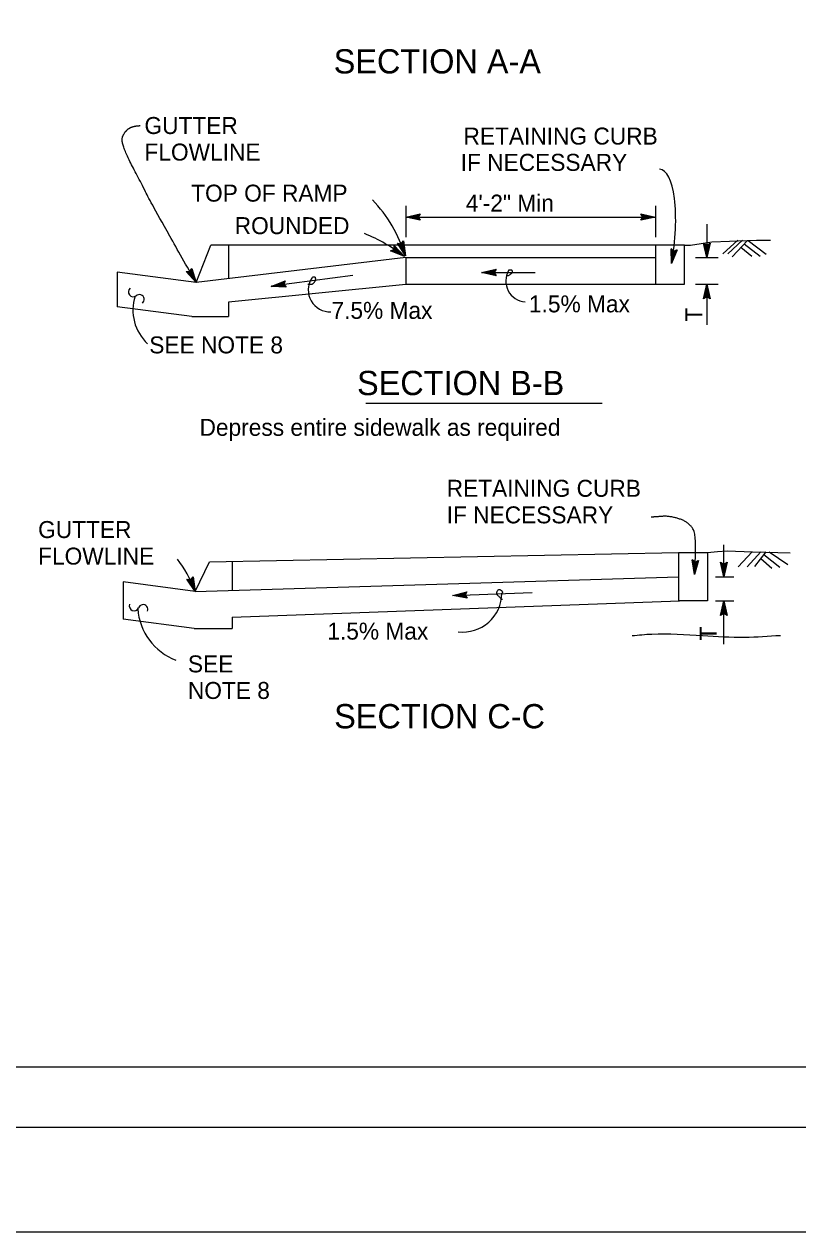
# Model space of a CAD drawing. Extents: x -893 to 867, y -474 to 712.
# Drawn here: x -72.8 to 246.3, y -474 to 23.6 of the extents above; entities that cross this region are included whole.
import ezdxf

# ---------------------------------------------------------------- set-up
doc = ezdxf.new("R2010")
doc.units = 0
for name, color, linetype in [('10 Sheet Format', 7, 'Continuous'), ('56 Stage 3 Anno', 7, 'Continuous'), ('57 Undefined', 7, 'Continuous'), ('59 Sndwall Anno', 7, 'Continuous'), ('60 Nongeo Data', 7, 'Continuous')]:
    doc.layers.add(name, color=color, linetype=linetype)

msp = doc.modelspace()

# ---------------------------------------------------------------- linework, layer by layer
at = {"layer": '10 Sheet Format'}
msp.add_line((-813.45, -406.04), (811.55, -406.04), dxfattribs=at)
for points in [[(-893.45, -474.04), (866.55, -474.04), (866.55, 711.96), (-893.45, 711.96)], [(-863.43, 668.96), (836.57, 668.96), (836.57, -431.04), (-863.43, -431.04)], [(-863.43, 668.96), (836.57, 668.96), (836.57, -431.04), (-863.43, -431.04)]]:
    msp.add_lwpolyline(points, close=True, dxfattribs=at)
at = {"layer": '56 Stage 3 Anno'}
for p, q in [((84.54, -51.34), (84.54, -64.12)), ((84.54, -55.9), (90.54, -54.57)), ((90.54, -54.57), (89.74, -55.9)), ((90.54, -54.57), (90.54, -54.57)), ((182.34, -55.9), (181.54, -54.56)), ((181.54, -54.56), (181.54, -54.56)), ((181.54, -54.56), (187.54, -55.9)), ((187.54, -51.34), (187.54, -64.12)), ((84.54, -55.9), (187.54, -55.9)), ((90.54, -57.24), (84.54, -55.9)), ((84.54, -55.9), (84.54, -55.9)), ((90.32, -56.89), (85.92, -55.9)), ((85.93, -55.9), (90.31, -54.93)), ((87.3, -55.91), (90.13, -55.28)), ((90.09, -56.53), (87.3, -55.91)), ((88.68, -55.91), (89.89, -55.64)), ((89.91, -56.18), (88.68, -55.91)), ((89.74, -55.9), (90.54, -57.24)), ((90.54, -57.24), (90.54, -57.24)), ((187.54, -55.9), (181.54, -57.23)), ((181.54, -57.23), (182.34, -55.9)), ((181.54, -57.23), (181.54, -57.23)), ((181.76, -54.92), (186.16, -55.9)), ((186.15, -55.91), (181.78, -56.88)), ((184.78, -55.9), (181.95, -56.53)), ((181.99, -55.28), (184.78, -55.9)), ((182.17, -55.63), (183.4, -55.9)), ((183.4, -55.9), (182.19, -56.17)), ((187.54, -55.9), (187.54, -55.9)), ((208.74, -58.88), (208.74, -72.54)), ((78.35, -69.84), (79.76, -69.2)), ((81.77, -70.57), (79.09, -69.49)), ((80.64, -69.79), (79.49, -69.33)), ((79.76, -69.2), (79.86, -67.64)), ((79.78, -68.87), (80.64, -69.79)), ((79.83, -68.48), (81.77, -70.57)), ((79.84, -68.06), (82.92, -71.35)), ((79.86, -67.64), (79.86, -67.64)), ((79.86, -67.64), (84.05, -72.13)), ((84.49, -71.83), (81.12, -66.69)), ((81.12, -66.69), (81.12, -66.69)), ((81.12, -66.69), (82.64, -66.97)), ((83.99, -70.53), (81.54, -66.78)), ((83.51, -69.25), (81.92, -66.83)), ((83.02, -67.96), (82.34, -66.92)), ((82.64, -66.97), (83.61, -65.75)), ((82.84, -66.71), (83.02, -67.96)), ((83.1, -66.42), (83.51, -69.25)), ((83.36, -66.07), (84, -70.54)), ((83.61, -65.75), (83.61, -65.75)), ((83.61, -65.75), (84.49, -71.83)), ((193.97, -68.96), (193.97, -68.96)), ((196.55, -69.43), (196.55, -69.43)), ((208.74, -72.63), (207.41, -66.63)), ((207.41, -66.63), (207.41, -66.63)), ((207.41, -66.63), (208.74, -67.43)), ((208.73, -71.24), (207.77, -66.87)), ((208.74, -69.87), (208.11, -67.04)), ((208.74, -68.49), (208.47, -67.28)), ((208.74, -67.43), (210.08, -66.63)), ((210.08, -66.63), (208.74, -72.63)), ((209.72, -66.85), (208.74, -71.25)), ((209.36, -67.08), (208.74, -69.87)), ((209.01, -67.26), (208.74, -68.49)), ((210.08, -66.63), (210.08, -66.63)), ((84.05, -72.13), (78.35, -69.84)), ((78.35, -69.84), (78.35, -69.84)), ((82.9, -71.35), (78.75, -69.68)), ((84.05, -72.13), (84.05, -72.13)), ((84.49, -71.83), (84.49, -71.83)), ((204.04, -72.54), (213.44, -72.54)), ((208.74, -72.63), (208.74, -72.63)), ((-1.84, -82.91), (-5.97, -78.36)), ((-5.97, -78.36), (-5.97, -78.36)), ((-5.97, -78.36), (-4.42, -78.39)), ((-2.53, -81.7), (-5.54, -78.39)), ((-3.21, -80.51), (-5.15, -78.37)), ((-3.89, -79.31), (-4.73, -78.39)), ((-4.42, -78.39), (-3.65, -77.03)), ((-4.27, -78.11), (-3.89, -79.31)), ((-4.05, -77.78), (-3.21, -80.51)), ((-3.86, -77.4), (-2.52, -81.71)), ((-3.65, -77.03), (-3.65, -77.03)), ((-3.65, -77.03), (-1.84, -82.91)), ((115.8, -78.73), (121.8, -77.4)), ((115.8, -78.73), (137.89, -78.73)), ((121.8, -80.07), (115.8, -78.73)), ((115.8, -78.73), (115.8, -78.73)), ((121.59, -79.72), (117.18, -78.74)), ((117.19, -78.73), (121.57, -77.76)), ((118.56, -78.74), (121.39, -78.11)), ((121.35, -79.36), (118.56, -78.74)), ((119.95, -78.74), (121.15, -78.47)), ((121.18, -79.01), (119.95, -78.74)), ((121.8, -77.4), (121, -78.73)), ((121, -78.73), (121.8, -80.07)), ((121.8, -77.4), (121.8, -77.4)), ((194.19, -75), (194.19, -75)), ((-1.84, -82.91), (-1.84, -82.91)), ((29.12, -84.48), (34.81, -82.17)), ((35.26, -84.8), (29.12, -84.48)), ((29.12, -84.48), (29.12, -84.48)), ((62.75, -79.94), (29.2, -84.4)), ((34.98, -84.48), (30.48, -84.25)), ((30.49, -84.24), (34.64, -82.56)), ((31.84, -84.02), (34.52, -82.93)), ((34.69, -84.17), (31.84, -84.02)), ((33.2, -83.79), (34.35, -83.33)), ((34.46, -83.86), (33.2, -83.79)), ((34.81, -82.17), (34.24, -83.61)), ((34.24, -83.61), (35.26, -84.8)), ((34.81, -82.17), (34.81, -82.17)), ((121.8, -80.07), (121.8, -80.07)), ((204.04, -83.54), (213.44, -83.54)), ((207.4, -89.54), (208.74, -83.54)), ((208.74, -83.54), (208.74, -100.34)), ((208.74, -83.54), (208.74, -83.54)), ((208.74, -83.54), (210.07, -89.54)), ((35.26, -84.8), (35.26, -84.8)), ((208.74, -88.74), (207.4, -89.54)), ((207.4, -89.54), (207.4, -89.54)), ((207.75, -89.32), (208.74, -84.92)), ((208.11, -89.09), (208.73, -86.3)), ((208.46, -88.91), (208.73, -87.68)), ((208.73, -86.3), (209.36, -89.12)), ((208.73, -87.68), (209, -88.89)), ((208.74, -84.93), (209.71, -89.3)), ((210.07, -89.54), (208.74, -88.74)), ((210.07, -89.54), (210.07, -89.54)), ((215.74, -204.09), (215.74, -191.01)), ((215.74, -204.09), (214.41, -198.09)), ((214.41, -198.09), (214.41, -198.09)), ((214.41, -198.09), (215.74, -198.89)), ((215.74, -204.09), (214.41, -198.09)), ((214.41, -198.09), (214.41, -198.09)), ((214.41, -198.09), (215.74, -198.89)), ((215.73, -202.7), (214.77, -198.33)), ((215.73, -202.7), (214.77, -198.33)), ((215.74, -201.33), (215.11, -198.51)), ((215.74, -201.33), (215.11, -198.51)), ((215.74, -199.95), (215.47, -198.74)), ((215.74, -199.95), (215.47, -198.74)), ((215.74, -198.89), (217.08, -198.09)), ((217.08, -198.09), (215.74, -204.09)), ((215.74, -198.89), (217.08, -198.09)), ((217.08, -198.09), (215.74, -204.09)), ((216.72, -198.31), (215.74, -202.71)), ((216.72, -198.31), (215.74, -202.71)), ((216.36, -198.54), (215.74, -201.33)), ((216.36, -198.54), (215.74, -201.33)), ((216.01, -198.72), (215.74, -199.95)), ((216.01, -198.72), (215.74, -199.95)), ((217.08, -198.09), (217.08, -198.09)), ((217.08, -198.09), (217.08, -198.09)), ((-2.23, -210.17), (-5.63, -205.05)), ((-5.63, -205.05), (-5.63, -205.05)), ((-5.63, -205.05), (-4.1, -205.32)), ((-2.73, -208.87), (-5.21, -205.14)), ((-3.22, -207.59), (-4.83, -205.18)), ((-3.72, -206.3), (-4.41, -205.27)), ((-4.1, -205.32), (-3.14, -204.09)), ((-3.91, -205.06), (-3.72, -206.3)), ((-3.65, -204.77), (-3.22, -207.59)), ((-3.4, -204.42), (-2.72, -208.88)), ((-3.14, -204.09), (-3.14, -204.09)), ((-3.14, -204.09), (-2.23, -210.17)), ((212.33, -204.09), (219.85, -204.09)), ((215.74, -204.09), (215.74, -204.09)), ((215.74, -204.09), (215.74, -204.09)), ((-2.23, -210.17), (-2.23, -210.17)), ((103.81, -211.86), (109.76, -210.31)), ((109.86, -212.97), (103.81, -211.86)), ((103.81, -211.86), (103.81, -211.86)), ((103.82, -211.87), (136.64, -210.64)), ((109.63, -212.63), (105.19, -211.81)), ((105.2, -211.8), (109.54, -210.67)), ((106.58, -211.76), (109.37, -211.03)), ((109.38, -212.28), (106.58, -211.76)), ((107.96, -211.71), (109.15, -211.39)), ((109.19, -211.94), (107.96, -211.71)), ((109.76, -210.31), (109.01, -211.66)), ((109.01, -211.66), (109.86, -212.97)), ((109.76, -210.31), (109.76, -210.31)), ((109.86, -212.97), (109.86, -212.97)), ((212.33, -214.1), (219.85, -214.1)), ((214.4, -220.1), (215.74, -214.1)), ((214.75, -219.88), (215.74, -215.48)), ((215.11, -219.65), (215.73, -216.86)), ((215.46, -219.47), (215.73, -218.24)), ((215.73, -216.86), (216.36, -219.68)), ((215.73, -218.24), (216, -219.45)), ((215.74, -231.92), (215.74, -214.1)), ((215.74, -214.1), (215.74, -214.1)), ((215.74, -214.1), (217.07, -220.1)), ((215.74, -215.49), (216.71, -219.86)), ((215.74, -219.3), (214.4, -220.1)), ((214.4, -220.1), (214.4, -220.1)), ((217.07, -220.1), (215.74, -219.3)), ((217.07, -220.1), (217.07, -220.1))]:
    msp.add_line(p, q, dxfattribs=at)
for points in [[(196.55, -69.43), (194.19, -75), (193.97, -68.96), (194.27, -69.23), (194.44, -73.65), (196.17, -69.57), (195.79, -69.71), (194.68, -72.33), (194.58, -69.5), (194.88, -69.77), (194.93, -70.99), (195.41, -69.86), (195.11, -69.97), (193.97, -68.96), (195.11, -69.97)], [(205.35, -197.4), (203.57, -203.18), (202.73, -197.19), (203.06, -197.43), (203.67, -201.82), (204.99, -197.58), (204.62, -197.76), (203.79, -200.47), (203.4, -197.66), (203.73, -197.9), (203.9, -199.12), (204.26, -197.94), (203.98, -198.08), (202.73, -197.19), (203.98, -198.08)]]:
    msp.add_lwpolyline(points, close=True, dxfattribs=at)
for centre, radius, start, end in [((26.89, -90.3), 60.48, 17.7796, 43.3546), ((39.47, -130.84), 73.72, 52.7871, 67.5813), ((134.57, -82.19), 8.74, 150.7304, 264.8177), ((53.39, -85.96), 9, 147.5613, 272.2926), ((-27.76, -86.73), 2, 131.1632, 305.4781), ((-9.07, -94.24), 18.87, 162.2413, 227.2116), ((-25.27, -89.85), 2, 309.2246, 131.7874), ((108.15, -210.84), 16.05, 263.1207, 359.7317), ((-27.42, -216.12), 2, 160.9148, 335.2297), ((-1.39, -215.53), 24.6, 184.1044, 249.0747), ((-23.71, -217.59), 2, 338.9762, 161.539)]:
    msp.add_arc(centre, radius, start, end, dxfattribs=at)
for centre, major_axis, ratio, start_param, end_param in [((185.59, -67.85), (-3.89, -31.6), 0.301211, 1.379723, 3.174029), ((-15.26, -223.72), (7.62, -33.8), 0.47454, 1.874078, 2.373823)]:
    msp.add_ellipse(centre, major_axis=major_axis, ratio=ratio, start_param=start_param, end_param=end_param, dxfattribs=at)
for points in [[(-1.84, -82.91), (-19.95, -51.14), (-25.43, -39.99), (-29.72, -32.1), (-32.97, -24.21), (-30.92, -20.27), (-28, -18.38), (-24.92, -18.21)], [(203.57, -203.18), (204.8, -187.83), (201.51, -181.63), (193.55, -179.01), (187.64, -179.44), (185.71, -179.55)]]:
    msp.add_open_spline(points, degree=2, dxfattribs=at)
for points in [[(127.06, -77.75), (127.36, -77.63), (127.9, -77.63), (128.17, -77.71), (128.31, -77.9), (128.44, -78.2), (128.44, -78.55), (128.33, -78.96), (128.01, -79.31), (127.63, -79.64), (127.25, -79.88), (126.78, -80.07), (126.32, -80.15), (125.91, -80.24)], [(127.06, -77.75), (126.99, -77.84), (126.94, -77.91)], [(45.8, -81.14), (46.14, -80.68), (46.66, -80.51), (47.18, -80.64), (47.27, -80.98), (47.31, -81.24), (47.31, -81.59), (47.27, -81.72), (47.23, -81.94), (47.14, -82.37), (46.97, -82.63), (46.75, -82.93), (46.53, -83.15), (46.45, -83.23), (46.14, -83.49), (45.84, -83.67), (45.49, -83.71), (44.72, -83.75), (44.37, -83.75), (44.24, -83.75)], [(124.45, -213.48), (124.24, -213.42), (123.97, -213.21), (123.7, -212.94), (123.22, -212.52), (122.85, -212.09), (122.64, -211.93), (122.48, -211.72), (122.16, -211.45), (122.1, -211.18), (122.1, -210.97), (122.1, -210.65), (122.21, -210.33), (122.48, -209.8), (123.01, -209.42), (123.65, -209.48), (124.34, -210.06), (124.37, -210.92)]]:
    msp.add_spline(points, degree=3, dxfattribs=at)
at = {"layer": '57 Undefined'}
msp.add_line((68.14, -132.62), (165.58, -132.62), dxfattribs=at)
at = {"layer": '59 Sndwall Anno'}
for p, q in [((221.48, -65.46), (215.38, -71.04)), ((223.43, -65.46), (217.33, -71.04)), ((225.49, -65.49), (219.15, -72.25)), ((222.69, -68.29), (227.27, -72.08)), ((224.07, -66.96), (230.75, -71.96)), ((225.76, -65.53), (233.23, -71.12)), ((227.37, -193.84), (221.63, -200.06)), ((231.03, -193.84), (225.28, -200.06)), ((233.02, -193.88), (228.41, -199.94)), ((234.47, -193.81), (242.15, -199.11)), ((230.98, -196.57), (235.55, -200.6)), ((232.24, -195), (238.77, -200.2))]:
    msp.add_line(p, q, dxfattribs=at)
at = {"layer": '60 Nongeo Data'}
for p, q in [((-1.84, -82.91), (4.17, -67.54)), ((187.54, -67.54), (4.17, -67.54)), ((11.54, -67.54), (11.54, -81.3)), ((187.54, -67.54), (187.54, -83.54)), ((199.54, -67.54), (187.54, -67.54)), ((199.54, -83.54), (199.54, -67.54)), ((84.54, -72.54), (-1.84, -82.91)), ((84.54, -72.54), (84.54, -83.63)), ((84.54, -72.54), (187.54, -72.54)), ((-34.46, -78.64), (-34.46, -92.83)), ((-1.84, -82.91), (-34.46, -78.64)), ((84.54, -83.63), (11.54, -90.92)), ((84.54, -83.54), (199.54, -83.54)), ((-3.63, -96.86), (-34.46, -92.83)), ((11.54, -90.92), (11.54, -96.86)), ((-3.63, -96.86), (11.54, -96.86)), ((-2.23, -210.17), (3.64, -197.98)), ((3.64, -197.98), (197, -194.1)), ((13, -197.79), (13, -209.71)), ((197, -194.1), (209, -194.1)), ((197, -194.1), (197, -214.1)), ((209, -194.1), (209, -214.1)), ((-32, -206.2), (-32, -221.54)), ((-2.23, -210.17), (-32, -206.2)), ((-2.23, -210.17), (197, -204.1)), ((13, -220.71), (197.41, -214.09)), ((209, -214.1), (197, -214.1)), ((-2.63, -225.46), (-32, -221.54)), ((13, -220.71), (13, -225.46)), ((-2.63, -225.46), (13, -225.46))]:
    msp.add_line(p, q, dxfattribs=at)
for points in [[(199.54, -67.54), (200.74, -67.51), (201.94, -67.43), (206.38, -66.75), (210.81, -66.15), (218.1, -65.81), (225.39, -65.58), (229.18, -65.48), (232.97, -65.43), (234.91, -65.48)], [(209.03, -194.13), (213.07, -193.66), (217.12, -193.49), (227.57, -193.78), (238.01, -194.13), (243.06, -194.31)]]:
    msp.add_lwpolyline(points, dxfattribs=at)
msp.add_spline([(177.92, -228.35), (186.02, -227.71), (206.91, -228.35), (224.38, -228.99), (239.04, -228.26)], degree=3, dxfattribs=at)

# ---------------------------------------------------------------- texts
at = {"layer": '57 Undefined'}
for s, height, p in [('SECTION A-A', 10, (54.87, 3.27)), ('GUTTER', 7, (-23.16, -21.68)), ('RETAINING CURB', 7, (108.38, -26.03)), ('FLOWLINE', 7, (-23.16, -32.62)), ('IF NECESSARY', 7, (107.23, -36.86)), ('TOP OF RAMP', 7, (-3.9, -49.54)), ('4\'-2" Min', 7, (109.34, -53.65)), ('ROUNDED', 7, (14.04, -62.94)), ('1.5% Max', 7, (135.38, -95.17)), ('7.5% Max', 7, (53.95, -97.85)), ('SEE NOTE 8', 7, (-21.18, -112.08)), ('SECTION B-B', 10, (64.49, -129.27)), ('Depress entire sidewalk as required', 7, (-0.45, -146.04)), ('RETAINING CURB', 7, (101.45, -171.17)), ('IF NECESSARY', 7, (101.45, -182.11)), ('GUTTER', 7, (-67.01, -188.16)), ('FLOWLINE', 7, (-67.01, -199.1)), ('1.5% Max', 7, (52.24, -230.01)), ('SEE', 7, (-5.25, -243.52)), ('NOTE 8', 7, (-5.25, -254.46)), ('SECTION C-C', 10, (55.06, -266.57))]:
    msp.add_text(s, height=height, dxfattribs=at).set_placement(p)
for p in [(206.9, -98.95), (212.81, -230.34)]:
    msp.add_text('T', height=7, rotation=90, dxfattribs=at).set_placement(p)

doc.saveas('drawing.dxf')
